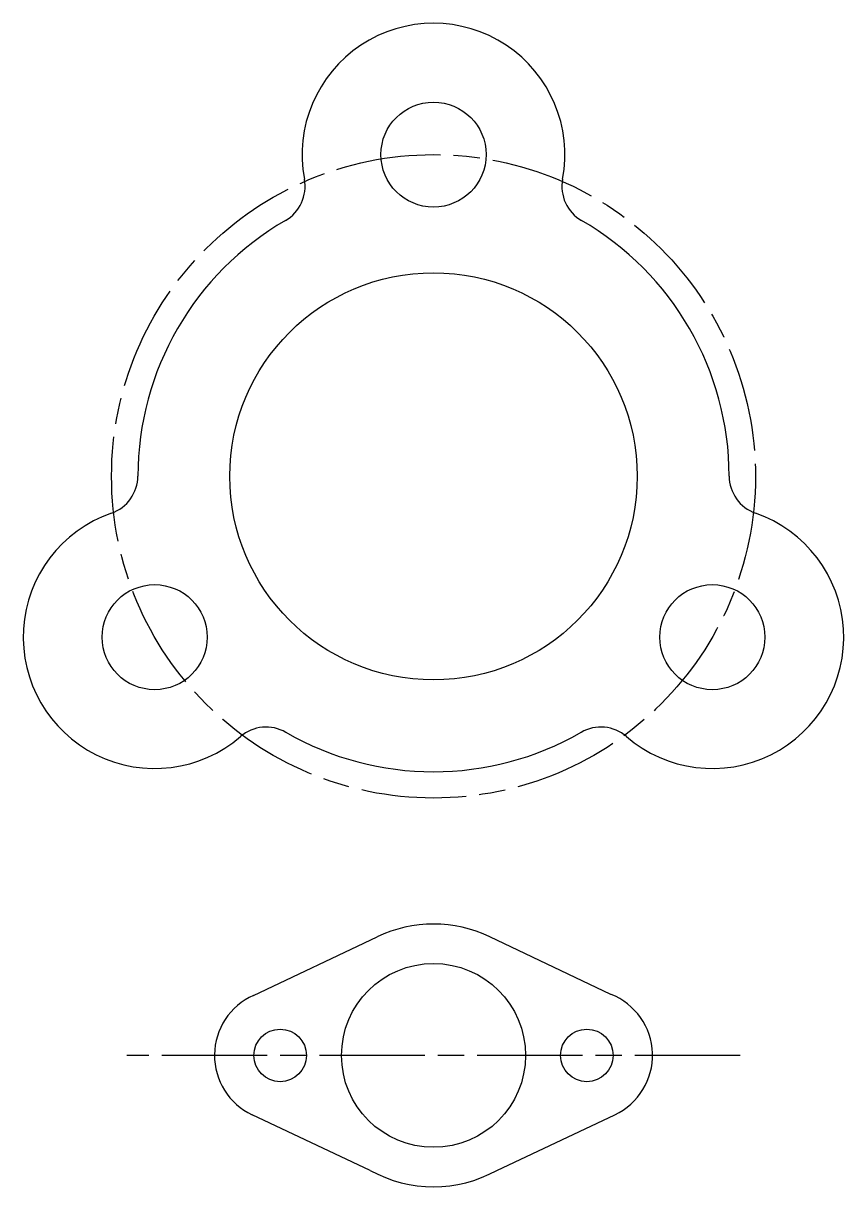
# Model space of a CAD drawing. Header units: millimetres. Extents: x 82 to 270, y 46 to 312.
import ezdxf

# ---------------------------------------------------------------- set-up
doc = ezdxf.new("R2010")
doc.units = ezdxf.units.MM
doc.linetypes.add('ACAD_ISO08W100', pattern=[36, 24, -3, 6, -3])

msp = doc.modelspace()

# ---------------------------------------------------------------- linework, layer by layer
for p, q in [((135.01, 89.4), (163.26, 102.8)), ((216.64, 89.64), (189, 102.79)), ((161.67, 49.41), (134.71, 62.13)), ((190.56, 49.41), (217.52, 62.13))]:
    msp.add_line(p, q)
at = {"color": 254, "linetype": 'ACAD_ISO08W100'}
msp.add_line((246.12, 75.7), (106.12, 75.7), dxfattribs=at)
for centre, radius in [((176.12, 281.5), 12), ((176.12, 208), 46.5), ((112.46, 171.25), 12), ((239.77, 171.25), 12), ((176.12, 75.7), 21), ((141.12, 75.7), 6), ((211.12, 75.7), 6)]:
    msp.add_circle(centre, radius)
msp.add_circle((176.12, 208), 73.5, dxfattribs=at)
for centre, radius, start, end in [((176.12, 281.5), 30, 349.2331, 190.7669), ((137.8, 274.22), 9, 300.0549, 10.7669), ((214.43, 274.22), 9, 169.2331, 239.9451), ((176.12, 208), 67.5, 120.0549, 179.9451), ((176.12, 208), 67.5, 0.0549, 59.9451), ((99.62, 208.08), 9, 289.2331, 359.9451), ((252.62, 208.08), 9, 180.0549, 250.7669), ((112.46, 171.25), 30, 109.2331, 310.7669), ((239.77, 171.25), 30, 229.2331, 70.7669), ((137.93, 141.71), 9, 60.0549, 130.7669), ((176.12, 208), 67.5, 240.0549, 299.9451), ((214.3, 141.71), 9, 49.2331, 119.9451), ((176.12, 75.7), 30, 64.5625, 115.3846), ((141.12, 75.7), 15, 114.0239, 244.725), ((211.12, 75.7), 15, 295.275, 68.3883), ((176.12, 75.7), 30, 241.2146, 298.7854)]:
    msp.add_arc(centre, radius, start, end)

doc.saveas('drawing.dxf')
